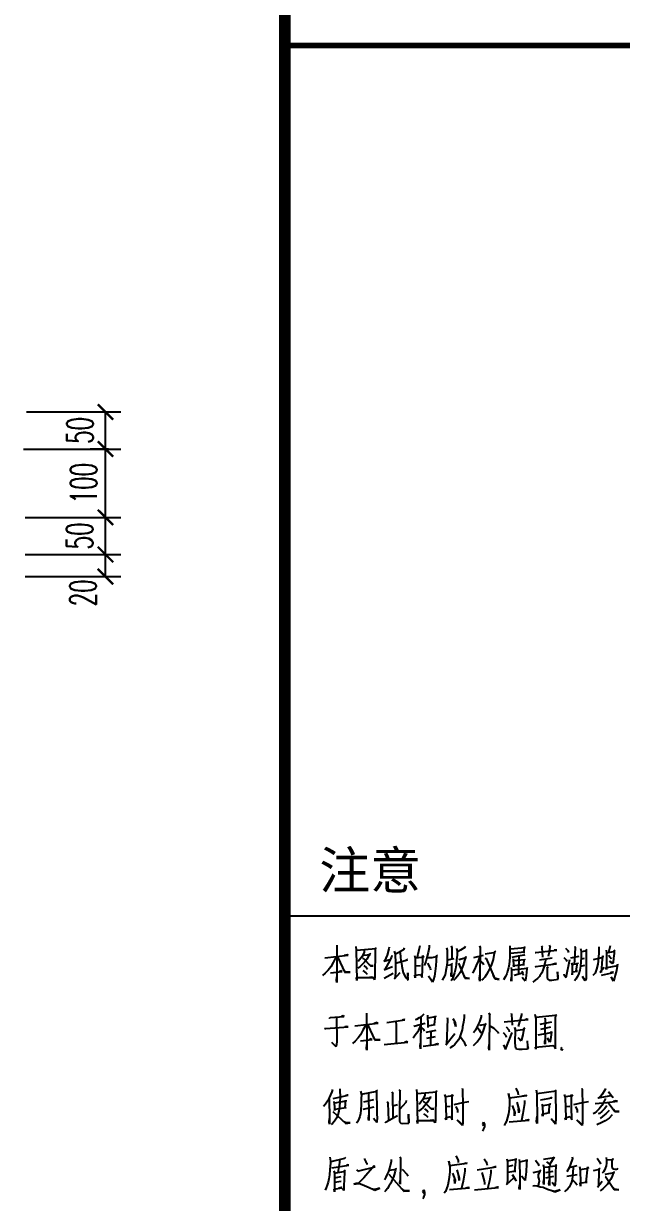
# Model space of a CAD drawing. Extents: x -307088 to 5640332, y -3541089 to -2181377.
# Drawn here: x 5575674 to 5583348, y -3379727 to -3364580 of the extents above; entities that cross this region are included whole.
import ezdxf

# ---------------------------------------------------------------- set-up
doc = ezdxf.new("R2010")
doc.units = 0
doc.header["$LTSCALE"] = 100
doc.header["$MEASUREMENT"] = 0
doc.layers.get('0').update_dxf_attribs({"linetype": 'CONTINUOUS'})
doc.layers.get('DEFPOINTS').update_dxf_attribs({"linetype": 'CONTINUOUS'})
doc.layers.add('PUB_TITLE', color=4, linetype='CONTINUOUS')
doc.styles.add('DIM_FONT', font='SIMPLEX.shx', dxfattribs={"width": 0.6, "bigfont": 'hztxt.shx'})
doc.styles.add('图签2', font='simhei.ttf', dxfattribs={"height": 1000})

# ---------------------------------------------------------------- blocks, each defined once
blk = doc.blocks.new('A$C7C132CDA')
at = {"layer": 'PUB_TITLE'}
for p, q in [((25, 2787), (7025, 2787)), ((470, 2536), (472, 2329)), ((633, 2525), (637, 2493)), ((1181, 2530), (1177, 2508)), ((1260, 2536), (1262, 2518)), ((1451, 2530), (1455, 2515)), ((1572, 2525), (1568, 2518)), ((1691, 2530), (1699, 2518)), ((1951, 2530), (1953, 2508)), ((2223, 2530), (2231, 2520)), ((2288, 2538), (2298, 2520)), ((2508, 2528), (2512, 2515)), ((2810, 2530), (2796, 2473)), ((369, 2427), (568, 2450)), ((462, 2435), (439, 2389)), ((480, 2432), (540, 2304)), ((560, 2455), (534, 2447)), ((568, 2450), (560, 2455)), ((637, 2493), (641, 2233)), ((639, 2493), (808, 2508)), ((687, 2440), (665, 2410)), ((705, 2478), (687, 2440)), ((691, 2425), (697, 2425)), ((695, 2452), (703, 2450)), ((697, 2425), (760, 2359)), ((703, 2450), (760, 2457)), ((705, 2490), (705, 2478)), ((754, 2465), (728, 2417)), ((760, 2457), (754, 2465)), ((798, 2493), (796, 2266)), ((802, 2515), (798, 2493)), ((808, 2508), (802, 2515)), ((901, 2452), (879, 2399)), ((917, 2505), (901, 2452)), ((939, 2435), (911, 2379)), ((919, 2520), (917, 2505)), ((941, 2447), (939, 2435)), ((963, 2485), (970, 2460)), ((970, 2460), (972, 2382)), ((996, 2470), (972, 2460)), ((1042, 2498), (996, 2470)), ((1014, 2475), (1016, 2430)), ((1016, 2430), (1022, 2387)), ((1048, 2513), (1042, 2498)), ((1135, 2447), (1141, 2425)), ((1141, 2425), (1143, 2362)), ((1199, 2432), (1143, 2425)), ((1163, 2457), (1155, 2427)), ((1177, 2508), (1163, 2457)), ((1215, 2437), (1199, 2432)), ((1203, 2331), (1207, 2435)), ((1207, 2447), (1215, 2437)), ((1207, 2435), (1207, 2447)), ((1242, 2430), (1232, 2397)), ((1252, 2475), (1242, 2430)), ((1242, 2430), (1286, 2432)), ((1262, 2518), (1252, 2475)), ((1286, 2432), (1288, 2432)), ((1288, 2432), (1324, 2440)), ((1324, 2452), (1320, 2407)), ((1330, 2442), (1324, 2452)), ((1324, 2440), (1330, 2442)), ((1409, 2515), (1415, 2495)), ((1415, 2495), (1415, 2435)), ((1415, 2435), (1415, 2389)), ((1455, 2515), (1455, 2420)), ((1496, 2510), (1500, 2485)), ((1500, 2452), (1496, 2410)), ((1500, 2485), (1500, 2452)), ((1530, 2493), (1504, 2480)), ((1514, 2415), (1578, 2432)), ((1568, 2518), (1530, 2493)), ((1574, 2440), (1564, 2407)), ((1578, 2432), (1574, 2440)), ((1643, 2432), (1727, 2452)), ((1695, 2442), (1681, 2399)), ((1697, 2520), (1695, 2228)), ((1699, 2518), (1697, 2520)), ((1738, 2425), (1750, 2422)), ((1742, 2462), (1828, 2478)), ((1816, 2452), (1808, 2415)), ((1824, 2485), (1816, 2452)), ((1828, 2478), (1824, 2485)), ((1951, 2430), (1949, 2404)), ((1953, 2467), (1951, 2430)), ((1953, 2508), (1953, 2467)), ((2080, 2478), (1955, 2465)), ((1957, 2505), (2082, 2518)), ((1996, 2437), (1969, 2432)), ((2024, 2442), (1996, 2437)), ((2074, 2450), (2024, 2442)), ((2028, 2440), (2026, 2291)), ((2076, 2523), (2070, 2478)), ((2070, 2478), (2080, 2478)), ((2080, 2455), (2074, 2450)), ((2082, 2518), (2076, 2523)), ((2169, 2473), (2173, 2473)), ((2173, 2473), (2354, 2493)), ((2205, 2412), (2314, 2427)), ((2231, 2520), (2227, 2518)), ((2227, 2518), (2231, 2435)), ((2288, 2478), (2280, 2440)), ((2294, 2520), (2288, 2478)), ((2298, 2520), (2294, 2520)), ((2348, 2495), (2330, 2493)), ((2354, 2493), (2348, 2495)), ((2415, 2430), (2435, 2412)), ((2429, 2510), (2447, 2490)), ((2447, 2490), (2453, 2473)), ((2475, 2427), (2544, 2442)), ((2512, 2515), (2503, 2369)), ((2558, 2508), (2562, 2485)), ((2562, 2435), (2560, 2394)), ((2562, 2485), (2562, 2435)), ((2564, 2483), (2614, 2490)), ((2606, 2462), (2604, 2266)), ((2606, 2500), (2606, 2462)), ((2614, 2490), (2606, 2500)), ((2669, 2415), (2751, 2435)), ((2711, 2427), (2705, 2374)), ((2713, 2478), (2711, 2427)), ((2713, 2523), (2713, 2478)), ((2747, 2445), (2743, 2417)), ((2751, 2435), (2747, 2445)), ((2776, 2493), (2780, 2470)), ((2780, 2470), (2778, 2329)), ((2780, 2470), (2852, 2485)), ((2796, 2452), (2812, 2430)), ((2812, 2430), (2816, 2420)), ((2840, 2425), (2836, 2389)), ((2844, 2465), (2840, 2425)), ((2846, 2495), (2844, 2465)), ((2852, 2485), (2846, 2495)), ((397, 2324), (371, 2296)), ((419, 2352), (397, 2324)), ((439, 2389), (419, 2352)), ((472, 2329), (472, 2218)), ((542, 2309), (530, 2324)), ((671, 2354), (651, 2341)), ((665, 2410), (655, 2397)), ((689, 2372), (671, 2354)), ((707, 2392), (689, 2372)), ((701, 2362), (724, 2344)), ((728, 2417), (707, 2392)), ((724, 2344), (734, 2331)), ((760, 2364), (750, 2369)), ((782, 2359), (760, 2364)), ((760, 2359), (782, 2359)), ((873, 2399), (929, 2415)), ((879, 2399), (873, 2399)), ((877, 2326), (949, 2354)), ((883, 2329), (877, 2326)), ((911, 2379), (883, 2329)), ((972, 2382), (972, 2316)), ((974, 2382), (1076, 2412)), ((1022, 2387), (1024, 2382)), ((1024, 2382), (1028, 2357)), ((1028, 2357), (1032, 2329)), ((1032, 2329), (1040, 2299)), ((1070, 2415), (1052, 2404)), ((1076, 2412), (1070, 2415)), ((1143, 2362), (1141, 2309)), ((1143, 2359), (1187, 2364)), ((1201, 2261), (1203, 2331)), ((1223, 2374), (1219, 2362)), ((1232, 2397), (1223, 2374)), ((1246, 2384), (1268, 2347)), ((1268, 2347), (1270, 2339)), ((1270, 2339), (1272, 2326)), ((1318, 2359), (1312, 2314)), ((1320, 2407), (1318, 2359)), ((1411, 2349), (1405, 2319)), ((1415, 2389), (1411, 2349)), ((1415, 2367), (1457, 2372)), ((1417, 2412), (1475, 2422)), ((1453, 2379), (1453, 2266)), ((1457, 2372), (1453, 2379)), ((1486, 2334), (1479, 2301)), ((1492, 2369), (1486, 2334)), ((1496, 2410), (1492, 2369)), ((1512, 2382), (1568, 2253)), ((1540, 2336), (1526, 2304)), ((1552, 2367), (1540, 2336)), ((1564, 2407), (1552, 2367)), ((1649, 2329), (1635, 2304)), ((1665, 2364), (1649, 2329)), ((1681, 2399), (1665, 2364)), ((1695, 2404), (1721, 2384)), ((1721, 2384), (1727, 2369)), ((1750, 2422), (1824, 2248)), ((1782, 2339), (1766, 2311)), ((1792, 2364), (1782, 2339)), ((1800, 2389), (1792, 2364)), ((1808, 2415), (1800, 2389)), ((1939, 2344), (1933, 2314)), ((1945, 2372), (1939, 2344)), ((1949, 2404), (1945, 2372)), ((1963, 2347), (1965, 2324)), ((1965, 2324), (1967, 2266)), ((1967, 2326), (2104, 2339)), ((1979, 2420), (1981, 2402)), ((2080, 2410), (1981, 2402)), ((1981, 2402), (1985, 2352)), ((1983, 2364), (2078, 2372)), ((1985, 2352), (1983, 2364)), ((2070, 2372), (2076, 2417)), ((2078, 2372), (2070, 2372)), ((2076, 2417), (2080, 2410)), ((2098, 2334), (2092, 2276)), ((2100, 2347), (2098, 2334)), ((2104, 2339), (2100, 2347)), ((2169, 2352), (2173, 2354)), ((2173, 2354), (2302, 2372)), ((2235, 2324), (2225, 2299)), ((2247, 2357), (2235, 2324)), ((2252, 2387), (2247, 2357)), ((2254, 2389), (2252, 2387)), ((2256, 2415), (2254, 2389)), ((2268, 2354), (2278, 2341)), ((2272, 2341), (2272, 2284)), ((2278, 2341), (2272, 2341)), ((2302, 2372), (2352, 2377)), ((2342, 2379), (2318, 2372)), ((2352, 2377), (2342, 2379)), ((2433, 2261), (2465, 2415)), ((2435, 2412), (2441, 2397)), ((2479, 2387), (2485, 2367)), ((2534, 2377), (2483, 2369)), ((2485, 2367), (2485, 2284)), ((2520, 2314), (2530, 2387)), ((2530, 2387), (2534, 2377)), ((2550, 2324), (2542, 2294)), ((2556, 2357), (2550, 2324)), ((2560, 2394), (2556, 2357)), ((2592, 2362), (2558, 2354)), ((2588, 2422), (2564, 2417)), ((2695, 2331), (2681, 2296)), ((2705, 2374), (2695, 2331)), ((2725, 2309), (2759, 2349)), ((2743, 2417), (2733, 2304)), ((2772, 2339), (2786, 2347)), ((2778, 2329), (2772, 2339)), ((2786, 2347), (2876, 2364)), ((2806, 2399), (2832, 2382)), ((2830, 2379), (2806, 2399)), ((2834, 2382), (2830, 2379)), ((2836, 2389), (2834, 2382)), ((2872, 2374), (2864, 2319)), ((2876, 2364), (2872, 2374)), ((371, 2296), (349, 2276)), ((417, 2299), (518, 2311)), ((468, 2233), (472, 2266)), ((472, 2218), (468, 2233)), ((510, 2316), (492, 2309)), ((518, 2311), (510, 2316)), ((540, 2304), (585, 2306)), ((585, 2306), (542, 2309)), ((639, 2261), (782, 2261)), ((641, 2233), (639, 2261)), ((693, 2319), (720, 2301)), ((720, 2301), (732, 2289)), ((772, 2263), (752, 2261)), ((782, 2261), (772, 2263)), ((794, 2241), (780, 2261)), ((796, 2266), (794, 2241)), ((877, 2253), (953, 2296)), ((965, 2248), (1014, 2304)), ((970, 2256), (965, 2248)), ((972, 2316), (970, 2256)), ((1040, 2299), (1052, 2273)), ((1052, 2273), (1064, 2256)), ((1064, 2256), (1076, 2246)), ((1078, 2301), (1076, 2243)), ((1076, 2246), (1082, 2238)), ((1082, 2238), (1078, 2301)), ((1139, 2281), (1187, 2286)), ((1143, 2258), (1139, 2281)), ((1141, 2309), (1143, 2258)), ((1187, 2286), (1199, 2271)), ((1199, 2271), (1201, 2261)), ((1256, 2271), (1292, 2226)), ((1290, 2221), (1256, 2271)), ((1298, 2243), (1290, 2221)), ((1306, 2271), (1298, 2243)), ((1312, 2314), (1306, 2271)), ((1385, 2258), (1373, 2238)), ((1397, 2284), (1385, 2258)), ((1405, 2319), (1397, 2284)), ((1461, 2248), (1449, 2231)), ((1451, 2281), (1451, 2301)), ((1453, 2266), (1451, 2281)), ((1471, 2273), (1461, 2248)), ((1486, 2251), (1469, 2233)), ((1479, 2301), (1471, 2273)), ((1506, 2273), (1486, 2251)), ((1526, 2304), (1506, 2273)), ((1570, 2256), (1560, 2271)), ((1568, 2253), (1606, 2251)), ((1606, 2251), (1570, 2256)), ((1635, 2304), (1631, 2296)), ((1693, 2248), (1695, 2279)), ((1695, 2228), (1693, 2248)), ((1723, 2248), (1709, 2236)), ((1738, 2263), (1723, 2248)), ((1752, 2286), (1738, 2263)), ((1766, 2311), (1752, 2286)), ((1824, 2253), (1810, 2281)), ((1860, 2243), (1824, 2253)), ((1824, 2248), (1860, 2243)), ((1915, 2268), (1899, 2241)), ((1925, 2291), (1915, 2268)), ((1933, 2314), (1925, 2291)), ((1963, 2238), (1967, 2263)), ((1965, 2228), (1963, 2238)), ((1967, 2266), (1965, 2228)), ((1989, 2281), (2060, 2299)), ((2054, 2314), (2062, 2294)), ((2056, 2261), (2084, 2236)), ((2082, 2228), (2056, 2261)), ((2062, 2294), (2066, 2279)), ((2086, 2241), (2082, 2228)), ((2090, 2253), (2086, 2241)), ((2092, 2276), (2090, 2253)), ((2169, 2236), (2149, 2221)), ((2189, 2251), (2169, 2236)), ((2205, 2268), (2189, 2251)), ((2209, 2273), (2205, 2268)), ((2225, 2299), (2209, 2273)), ((2272, 2279), (2270, 2263)), ((2270, 2263), (2272, 2251)), ((2272, 2284), (2272, 2279)), ((2272, 2251), (2278, 2246)), ((2278, 2246), (2288, 2238)), ((2288, 2238), (2310, 2238)), ((2310, 2238), (2366, 2246)), ((2360, 2309), (2362, 2253)), ((2366, 2246), (2360, 2309)), ((2362, 2253), (2362, 2246)), ((2413, 2289), (2415, 2286)), ((2415, 2286), (2433, 2261)), ((2485, 2284), (2487, 2309)), ((2487, 2309), (2530, 2314)), ((2518, 2246), (2506, 2231)), ((2530, 2268), (2518, 2246)), ((2530, 2314), (2520, 2314)), ((2542, 2294), (2530, 2268)), ((2574, 2268), (2600, 2236)), ((2598, 2231), (2574, 2268)), ((2602, 2238), (2598, 2231)), ((2604, 2248), (2602, 2238)), ((2604, 2266), (2604, 2248)), ((2681, 2296), (2663, 2276)), ((2733, 2304), (2725, 2309)), ((2735, 2281), (2840, 2304)), ((2830, 2306), (2812, 2299)), ((2818, 2266), (2842, 2236)), ((2840, 2228), (2818, 2266)), ((2840, 2304), (2830, 2306)), ((2848, 2253), (2840, 2228)), ((2854, 2281), (2848, 2253)), ((2864, 2319), (2854, 2281)), ((417, 1916), (532, 1926)), ((468, 1919), (470, 1712)), ((524, 1931), (510, 1926)), ((534, 1929), (524, 1931)), ((532, 1926), (534, 1929)), ((726, 1954), (728, 1748)), ((1201, 1931), (1177, 1914)), ((1191, 1921), (1187, 1649)), ((1215, 1947), (1201, 1931)), ((1246, 1937), (1248, 1914)), ((1316, 1924), (1250, 1911)), ((1306, 1856), (1316, 1931)), ((1316, 1931), (1316, 1924)), ((1560, 1942), (1560, 1921)), ((1560, 1921), (1560, 1916)), ((1707, 1924), (1691, 1879)), ((1707, 1937), (1707, 1924)), ((1772, 1957), (1780, 1937)), ((1778, 1944), (1776, 1637)), ((1780, 1937), (1778, 1944)), ((1963, 1954), (1967, 1944)), ((1967, 1944), (1971, 1851)), ((2052, 1939), (2024, 1841)), ((2052, 1952), (2052, 1939)), ((2165, 1947), (2171, 1919)), ((2171, 1919), (2173, 1906)), ((2342, 1934), (2173, 1916)), ((2352, 1934), (2342, 1934)), ((2344, 1906), (2346, 1937)), ((2346, 1944), (2352, 1934)), ((2346, 1937), (2346, 1944)), ((365, 1826), (373, 1823)), ((373, 1823), (377, 1823)), ((377, 1823), (568, 1838)), ((403, 1916), (409, 1911)), ((409, 1911), (415, 1916)), ((415, 1916), (417, 1916)), ((558, 1841), (540, 1836)), ((568, 1838), (558, 1841)), ((625, 1846), (824, 1868)), ((718, 1853), (695, 1808)), ((736, 1851), (796, 1722)), ((816, 1874), (790, 1866)), ((824, 1868), (816, 1874)), ((899, 1874), (1052, 1896)), ((976, 1876), (980, 1856)), ((980, 1856), (978, 1697)), ((1044, 1899), (1032, 1894)), ((1052, 1896), (1044, 1899)), ((1228, 1866), (1131, 1841)), ((1153, 1901), (1143, 1896)), ((1177, 1914), (1153, 1901)), ((1185, 1843), (1163, 1795)), ((1193, 1831), (1215, 1811)), ((1248, 1914), (1250, 1871)), ((1250, 1871), (1250, 1833)), ((1250, 1846), (1314, 1858)), ((1314, 1858), (1306, 1856)), ((1417, 1904), (1411, 1687)), ((1415, 1916), (1417, 1904)), ((1463, 1909), (1484, 1874)), ((1490, 1841), (1479, 1879)), ((1484, 1874), (1488, 1856)), ((1488, 1856), (1490, 1841)), ((1546, 1833), (1544, 1813)), ((1548, 1838), (1546, 1833)), ((1554, 1876), (1548, 1838)), ((1560, 1916), (1554, 1876)), ((1675, 1846), (1657, 1808)), ((1691, 1879), (1675, 1846)), ((1675, 1833), (1689, 1813)), ((1691, 1856), (1697, 1853)), ((1697, 1853), (1744, 1861)), ((1742, 1861), (1725, 1806)), ((1748, 1866), (1742, 1861)), ((1744, 1861), (1748, 1866)), ((1780, 1846), (1814, 1826)), ((1814, 1826), (1850, 1793)), ((1903, 1881), (2110, 1899)), ((1921, 1836), (1943, 1811)), ((1994, 1831), (2000, 1806)), ((2000, 1806), (1994, 1831)), ((2000, 1806), (2080, 1818)), ((2072, 1828), (2070, 1806)), ((2080, 1818), (2072, 1828)), ((2098, 1904), (2084, 1896)), ((2110, 1899), (2098, 1904)), ((2173, 1906), (2175, 1800)), ((2211, 1861), (2310, 1879)), ((2217, 1818), (2302, 1836)), ((2252, 1914), (2254, 1901)), ((2254, 1901), (2252, 1811)), ((2344, 1828), (2344, 1906)), ((2344, 1760), (2344, 1828)), ((653, 1743), (627, 1715)), ((675, 1770), (653, 1743)), ((673, 1717), (774, 1730)), ((695, 1808), (675, 1770)), ((728, 1748), (728, 1637)), ((766, 1735), (748, 1727)), ((774, 1730), (766, 1735)), ((798, 1727), (786, 1743)), ((796, 1722), (841, 1725)), ((841, 1725), (798, 1727)), ((1143, 1765), (1125, 1740)), ((1163, 1795), (1143, 1765)), ((1215, 1811), (1221, 1803)), ((1236, 1793), (1322, 1808)), ((1314, 1753), (1240, 1737)), ((1276, 1798), (1272, 1682)), ((1403, 1682), (1482, 1780)), ((1512, 1727), (1502, 1712)), ((1522, 1743), (1512, 1727)), ((1528, 1760), (1522, 1743)), ((1536, 1785), (1528, 1760)), ((1568, 1697), (1530, 1750)), ((1544, 1813), (1536, 1785)), ((1657, 1808), (1641, 1785)), ((1691, 1735), (1671, 1707)), ((1689, 1813), (1699, 1798)), ((1709, 1768), (1691, 1735)), ((1699, 1798), (1703, 1783)), ((1725, 1806), (1709, 1768)), ((1850, 1793), (1854, 1780)), ((1895, 1788), (1917, 1763)), ((1915, 1644), (1973, 1790)), ((1917, 1763), (1921, 1750)), ((1943, 1811), (1947, 1795)), ((1998, 1705), (2000, 1806)), ((2048, 1715), (2024, 1743)), ((2028, 1737), (2050, 1720)), ((2052, 1725), (2048, 1715)), ((2064, 1770), (2052, 1725)), ((2070, 1806), (2064, 1770)), ((2100, 1717), (2104, 1672)), ((2175, 1800), (2175, 1722)), ((2175, 1722), (2175, 1647)), ((2195, 1768), (2306, 1790)), ((2252, 1811), (2254, 1748)), ((2252, 1712), (2254, 1727)), ((2254, 1748), (2254, 1690)), ((2274, 1740), (2296, 1712)), ((2294, 1707), (2274, 1740)), ((2302, 1745), (2296, 1715)), ((2308, 1795), (2302, 1745)), ((2306, 1798), (2310, 1793)), ((2306, 1790), (2306, 1798)), ((2310, 1793), (2308, 1795)), ((2342, 1680), (2344, 1760)), ((429, 1702), (464, 1669)), ((464, 1669), (429, 1702)), ((468, 1685), (464, 1669)), ((464, 1669), (466, 1677)), ((470, 1712), (468, 1685)), ((627, 1715), (605, 1695)), ((724, 1652), (728, 1685)), ((728, 1637), (724, 1652)), ((877, 1687), (1078, 1707)), ((1072, 1712), (1054, 1705)), ((1078, 1707), (1072, 1712)), ((1183, 1672), (1187, 1697)), ((1187, 1649), (1183, 1672)), ((1209, 1672), (1342, 1690)), ((1334, 1692), (1312, 1687)), ((1342, 1690), (1334, 1692)), ((1411, 1687), (1403, 1682)), ((1451, 1662), (1441, 1652)), ((1465, 1672), (1451, 1662)), ((1477, 1682), (1465, 1672)), ((1490, 1697), (1477, 1682)), ((1502, 1712), (1490, 1697)), ((1578, 1672), (1568, 1697)), ((1647, 1682), (1639, 1674)), ((1669, 1707), (1647, 1682)), ((1671, 1707), (1669, 1707)), ((1772, 1657), (1776, 1687)), ((1776, 1637), (1772, 1657)), ((1897, 1682), (1915, 1644)), ((2000, 1669), (1998, 1705)), ((2004, 1654), (2000, 1669)), ((2010, 1647), (2004, 1654)), ((2030, 1642), (2010, 1647)), ((2058, 1642), (2030, 1642)), ((2102, 1647), (2058, 1642)), ((2102, 1692), (2102, 1649)), ((2108, 1652), (2102, 1647)), ((2104, 1672), (2108, 1652)), ((2171, 1664), (2320, 1677)), ((2175, 1647), (2171, 1664)), ((2252, 1697), (2252, 1712)), ((2254, 1690), (2252, 1697)), ((2296, 1715), (2294, 1707)), ((2320, 1677), (2330, 1669)), ((2330, 1669), (2342, 1649)), ((2342, 1649), (2342, 1680)), ((2396, 1661), (2387, 1649)), ((2387, 1649), (2396, 1637)), ((2396, 1637), (2406, 1649)), ((405, 1229), (391, 1202)), ((417, 1255), (405, 1229)), ((405, 1222), (407, 1053)), ((427, 1280), (417, 1255)), ((433, 1302), (427, 1280)), ((441, 1224), (568, 1252)), ((497, 1307), (497, 1292)), ((497, 1292), (499, 1237)), ((499, 1237), (497, 1192)), ((562, 1252), (546, 1247)), ((568, 1252), (562, 1252)), ((675, 1285), (681, 1255)), ((681, 1255), (679, 1224)), ((679, 1224), (679, 1171)), ((681, 1260), (816, 1287)), ((786, 1212), (699, 1192)), ((741, 1270), (745, 1071)), ((812, 1295), (812, 1257)), ((816, 1287), (812, 1295)), ((812, 1257), (814, 1154)), ((941, 1280), (953, 1267)), ((949, 1270), (951, 1056)), ((953, 1267), (949, 1270)), ((1003, 1302), (1015, 1287)), ((1011, 1290), (1007, 1124)), ((1015, 1287), (1011, 1290)), ((1152, 1300), (1157, 1267)), ((1157, 1267), (1161, 1008)), ((1159, 1267), (1328, 1282)), ((1207, 1214), (1185, 1184)), ((1225, 1252), (1207, 1214)), ((1215, 1227), (1223, 1224)), ((1223, 1224), (1279, 1232)), ((1225, 1265), (1225, 1252)), ((1273, 1239), (1247, 1192)), ((1279, 1232), (1273, 1239)), ((1318, 1267), (1316, 1040)), ((1322, 1290), (1318, 1267)), ((1328, 1282), (1322, 1290)), ((1394, 1257), (1400, 1232)), ((1400, 1232), (1406, 1058)), ((1467, 1247), (1402, 1237)), ((1457, 1257), (1467, 1247)), ((1457, 1151), (1457, 1257)), ((1544, 1313), (1548, 1302)), ((1548, 1302), (1550, 1164)), ((1941, 1267), (1949, 1217)), ((1949, 1227), (1941, 1267)), ((2094, 1247), (1949, 1227)), ((1949, 1217), (1949, 1176)), ((2003, 1313), (2021, 1275)), ((2021, 1275), (2023, 1255)), ((2064, 1245), (2090, 1252)), ((2090, 1252), (2098, 1247)), ((2098, 1247), (2094, 1247)), ((2176, 1297), (2183, 1265)), ((2183, 1265), (2348, 1290)), ((2183, 1265), (2183, 1255)), ((2183, 1255), (2185, 1050)), ((2213, 1212), (2217, 1212)), ((2217, 1212), (2312, 1229)), ((2310, 1232), (2297, 1227)), ((2312, 1229), (2310, 1232)), ((2344, 1295), (2342, 1287)), ((2342, 1287), (2346, 1073)), ((2348, 1290), (2344, 1295)), ((2418, 1257), (2424, 1232)), ((2424, 1232), (2430, 1058)), ((2491, 1247), (2426, 1237)), ((2481, 1257), (2491, 1247)), ((2481, 1151), (2481, 1257)), ((2568, 1313), (2572, 1302)), ((2572, 1302), (2574, 1164)), ((2709, 1229), (2819, 1250)), ((2717, 1227), (2709, 1229)), ((2739, 1255), (2717, 1227)), ((2765, 1295), (2739, 1255)), ((2771, 1224), (2757, 1194)), ((2771, 1310), (2765, 1295)), ((2797, 1280), (2830, 1237)), ((2819, 1250), (2797, 1280)), ((2830, 1237), (2834, 1229)), ((374, 1176), (358, 1154)), ((391, 1202), (374, 1176)), ((437, 1113), (548, 1010)), ((445, 1199), (449, 1179)), ((449, 1179), (451, 1151)), ((548, 1202), (451, 1184)), ((451, 1151), (451, 1121)), ((451, 1121), (453, 1131)), ((453, 1131), (550, 1146)), ((489, 1116), (481, 1083)), ((495, 1154), (489, 1116)), ((497, 1192), (495, 1154)), ((542, 1144), (548, 1209)), ((550, 1146), (542, 1144)), ((548, 1209), (548, 1202)), ((677, 1124), (673, 1096)), ((679, 1171), (677, 1124)), ((697, 1131), (790, 1151)), ((814, 1154), (814, 1101)), ((901, 1199), (913, 1182)), ((909, 1184), (913, 1035)), ((913, 1182), (909, 1184)), ((989, 1169), (951, 1159)), ((1007, 1124), (1007, 1053)), ((1062, 1189), (1009, 1131)), ((1064, 1207), (1062, 1189)), ((1191, 1129), (1171, 1116)), ((1185, 1184), (1175, 1171)), ((1209, 1146), (1191, 1129)), ((1227, 1166), (1209, 1146)), ((1211, 1199), (1217, 1199)), ((1217, 1199), (1279, 1134)), ((1221, 1136), (1243, 1119)), ((1247, 1192), (1227, 1166)), ((1243, 1119), (1253, 1106)), ((1279, 1139), (1269, 1144)), ((1302, 1134), (1279, 1139)), ((1279, 1134), (1302, 1134)), ((1404, 1154), (1441, 1159)), ((1459, 1040), (1457, 1151)), ((1475, 1171), (1550, 1189)), ((1491, 1154), (1505, 1124)), ((1505, 1124), (1505, 1103)), ((1550, 1189), (1602, 1199)), ((1550, 1164), (1550, 1078)), ((1945, 1131), (1939, 1093)), ((1949, 1176), (1945, 1131)), ((1973, 1164), (1995, 1103)), ((1993, 1076), (1991, 1111)), ((2011, 1192), (2031, 1121)), ((2029, 1101), (2027, 1136)), ((2031, 1121), (2029, 1101)), ((2078, 1182), (2064, 1096)), ((2078, 1207), (2078, 1182)), ((2225, 1174), (2231, 1156)), ((2289, 1169), (2231, 1161)), ((2231, 1156), (2233, 1088)), ((2285, 1101), (2293, 1182)), ((2301, 1174), (2289, 1169)), ((2293, 1182), (2301, 1174)), ((2428, 1154), (2465, 1159)), ((2483, 1040), (2481, 1151)), ((2499, 1171), (2574, 1189)), ((2515, 1154), (2529, 1124)), ((2529, 1124), (2529, 1103)), ((2574, 1189), (2626, 1199)), ((2574, 1164), (2574, 1078)), ((2693, 1111), (2676, 1098)), ((2682, 1182), (2783, 1189)), ((2715, 1136), (2693, 1111)), ((2739, 1164), (2715, 1136)), ((2739, 1111), (2719, 1096)), ((2757, 1194), (2739, 1164)), ((2761, 1134), (2739, 1111)), ((2783, 1161), (2761, 1134)), ((2803, 1121), (2773, 1091)), ((2783, 1189), (2872, 1202)), ((2793, 1189), (2850, 1111)), ((2858, 1204), (2836, 1197)), ((2850, 1116), (2838, 1129)), ((2888, 1113), (2850, 1116)), ((2850, 1111), (2888, 1113)), ((2872, 1202), (2858, 1204)), ((405, 1025), (407, 1053)), ((407, 1005), (405, 1025)), ((407, 1053), (407, 1005)), ((451, 1030), (433, 1008)), ((469, 1056), (451, 1030)), ((481, 1083), (469, 1056)), ((544, 1018), (532, 1025)), ((546, 1015), (544, 1018)), ((586, 1015), (546, 1015)), ((548, 1010), (586, 1015)), ((649, 1025), (640, 1013)), ((657, 1040), (649, 1025)), ((667, 1068), (657, 1040)), ((673, 1096), (667, 1068)), ((743, 1050), (745, 1081)), ((745, 1035), (743, 1050)), ((745, 1071), (745, 1035)), ((784, 1053), (812, 1025)), ((814, 1018), (784, 1053)), ((814, 1101), (814, 1093)), ((814, 1093), (816, 1056)), ((816, 1056), (814, 1030)), ((814, 1030), (814, 1018)), ((882, 1023), (888, 1018)), ((888, 1018), (894, 1023)), ((894, 1023), (989, 1078)), ((1007, 1053), (1007, 1033)), ((1007, 1033), (1011, 1020)), ((1011, 1020), (1019, 1013)), ((1019, 1013), (1030, 1008)), ((1030, 1008), (1088, 1013)), ((1084, 1088), (1086, 1015)), ((1088, 1013), (1084, 1088)), ((1159, 1035), (1302, 1035)), ((1161, 1008), (1159, 1035)), ((1213, 1093), (1239, 1076)), ((1239, 1076), (1251, 1063)), ((1292, 1038), (1271, 1035)), ((1302, 1035), (1292, 1038)), ((1314, 1015), (1300, 1035)), ((1316, 1040), (1314, 1015)), ((1402, 1058), (1445, 1068)), ((1406, 1040), (1402, 1058)), ((1406, 1058), (1406, 1040)), ((1445, 1068), (1459, 1040)), ((1501, 1038), (1546, 998)), ((1546, 993), (1501, 1038)), ((1550, 1015), (1546, 993)), ((1550, 1078), (1550, 1015)), ((1727, 1018), (1717, 1005)), ((1737, 1005), (1727, 1018)), ((1922, 1030), (1912, 1008)), ((1933, 1061), (1922, 1030)), ((1939, 1093), (1933, 1061)), ((1947, 1025), (2118, 1038)), ((1995, 1103), (1993, 1076)), ((2064, 1096), (2051, 1035)), ((2108, 1040), (2084, 1035)), ((2118, 1038), (2108, 1040)), ((2181, 1028), (2185, 1073)), ((2185, 1008), (2181, 1028)), ((2185, 1050), (2185, 1008)), ((2229, 1088), (2293, 1103)), ((2235, 1071), (2229, 1088)), ((2233, 1088), (2235, 1071)), ((2289, 1103), (2285, 1101)), ((2293, 1103), (2289, 1103)), ((2307, 1048), (2342, 1015)), ((2344, 1005), (2307, 1048)), ((2342, 1015), (2344, 1033)), ((2346, 1043), (2344, 1015)), ((2344, 1015), (2344, 1005)), ((2346, 1073), (2346, 1066)), ((2346, 1066), (2346, 1043)), ((2426, 1058), (2469, 1068)), ((2430, 1040), (2426, 1058)), ((2430, 1058), (2430, 1040)), ((2469, 1068), (2483, 1040)), ((2525, 1038), (2570, 998)), ((2570, 993), (2525, 1038)), ((2574, 1015), (2570, 993)), ((2574, 1078), (2574, 1015)), ((2676, 1098), (2666, 1091)), ((2729, 1013), (2707, 1003)), ((2719, 1096), (2709, 1091)), ((2749, 1071), (2725, 1053)), ((2769, 1033), (2729, 1013)), ((2773, 1091), (2749, 1071)), ((2801, 1056), (2769, 1033)), ((2828, 1083), (2801, 1056)), ((433, 1008), (423, 1000)), ((1717, 1005), (1727, 993)), ((1719, 947), (1727, 957)), ((1727, 993), (1737, 1005)), ((1727, 957), (1737, 980)), ((1737, 980), (1737, 1005)), ((1912, 1008), (1902, 993)), ((2707, 1003), (2697, 998)), ((411, 722), (417, 687)), ((536, 710), (419, 680)), ((546, 717), (536, 710)), ((705, 710), (719, 682)), ((1011, 725), (1017, 712)), ((1017, 712), (1015, 700)), ((1491, 733), (1509, 695)), ((1733, 707), (1749, 680)), ((1927, 707), (1931, 682)), ((2003, 710), (1993, 602)), ((2007, 705), (2003, 710)), ((2239, 705), (2332, 717)), ((2330, 722), (2293, 662)), ((2332, 717), (2330, 722)), ((2485, 725), (2487, 710)), ((2487, 710), (2485, 700)), ((2699, 712), (2723, 677)), ((2777, 717), (2779, 695)), ((2832, 710), (2826, 690)), ((2836, 702), (2832, 710)), ((411, 612), (409, 571)), ((415, 644), (411, 612)), ((417, 670), (415, 644)), ((417, 687), (417, 670)), ((427, 629), (574, 652)), ((493, 675), (481, 591)), ((493, 695), (493, 675)), ((538, 609), (536, 591)), ((544, 602), (538, 609)), ((560, 654), (550, 647)), ((574, 652), (560, 654)), ((640, 612), (655, 602)), ((659, 604), (798, 639)), ((792, 647), (703, 544)), ((719, 682), (727, 670)), ((727, 670), (729, 659)), ((798, 639), (792, 647)), ((925, 634), (913, 599)), ((917, 609), (981, 619)), ((935, 685), (925, 634)), ((937, 700), (935, 685)), ((975, 624), (971, 602)), ((981, 619), (975, 624)), ((1015, 700), (1013, 491)), ((1030, 617), (1034, 614)), ((1034, 614), (1070, 574)), ((1429, 687), (1437, 637)), ((1437, 647), (1429, 687)), ((1582, 667), (1437, 647)), ((1437, 637), (1437, 596)), ((1499, 612), (1519, 541)), ((1509, 695), (1511, 675)), ((1552, 665), (1578, 672)), ((1566, 627), (1566, 602)), ((1578, 672), (1586, 667)), ((1586, 667), (1582, 667)), ((1671, 612), (1834, 637)), ((1749, 680), (1755, 665)), ((1755, 665), (1757, 652)), ((1789, 612), (1789, 586)), ((1826, 637), (1802, 629)), ((1834, 637), (1826, 637)), ((1931, 690), (2007, 705)), ((1931, 682), (1931, 607)), ((1931, 607), (1931, 544)), ((1933, 642), (1979, 652)), ((2031, 700), (2035, 677)), ((2035, 677), (2037, 556)), ((2037, 680), (2098, 695)), ((2094, 665), (2092, 594)), ((2096, 702), (2094, 665)), ((2098, 695), (2096, 702)), ((2172, 695), (2195, 665)), ((2195, 665), (2201, 647)), ((2211, 609), (2205, 594)), ((2217, 604), (2211, 609)), ((2237, 659), (2243, 632)), ((2243, 634), (2279, 639)), ((2243, 632), (2243, 518)), ((2269, 682), (2295, 659)), ((2293, 662), (2269, 682)), ((2279, 639), (2316, 644)), ((2289, 637), (2289, 574)), ((2295, 659), (2299, 649)), ((2316, 644), (2350, 647)), ((2346, 657), (2344, 579)), ((2350, 647), (2346, 657)), ((2459, 629), (2441, 596)), ((2485, 700), (2459, 629)), ((2463, 637), (2471, 634)), ((2471, 634), (2527, 649)), ((2495, 632), (2491, 589)), ((2549, 642), (2553, 609)), ((2553, 609), (2557, 501)), ((2622, 624), (2555, 612)), ((2606, 508), (2618, 637)), ((2618, 637), (2622, 624)), ((2668, 607), (2723, 617)), ((2713, 607), (2711, 473)), ((2715, 627), (2713, 607)), ((2723, 617), (2715, 627)), ((2723, 677), (2727, 662)), ((2761, 609), (2753, 596)), ((2769, 624), (2761, 609)), ((2775, 647), (2769, 624)), ((2779, 670), (2775, 647)), ((2779, 695), (2779, 670)), ((2781, 697), (2836, 702)), ((2826, 690), (2826, 672)), ((2826, 672), (2826, 657)), ((2826, 657), (2826, 639)), ((2826, 639), (2828, 632)), ((2828, 632), (2832, 624)), ((2832, 624), (2840, 622)), ((2840, 622), (2850, 619)), ((2850, 619), (2864, 619)), ((2864, 619), (2872, 622)), ((2872, 622), (2878, 627)), ((397, 508), (389, 481)), ((403, 536), (397, 508)), ((409, 571), (403, 536)), ((445, 604), (451, 584)), ((449, 584), (544, 602)), ((451, 584), (451, 425)), ((451, 544), (509, 554)), ((509, 513), (451, 503)), ((536, 591), (532, 476)), ((655, 602), (659, 604)), ((701, 544), (655, 496)), ((703, 544), (701, 544)), ((890, 549), (878, 528)), ((903, 574), (890, 549)), ((913, 599), (903, 574)), ((917, 574), (1046, 430)), ((943, 521), (933, 498)), ((955, 549), (943, 521)), ((963, 569), (955, 549)), ((971, 602), (963, 569)), ((1011, 503), (1015, 531)), ((1070, 574), (1080, 559)), ((1427, 513), (1421, 481)), ((1433, 551), (1427, 513)), ((1437, 596), (1433, 551)), ((1461, 584), (1483, 523)), ((1481, 496), (1479, 531)), ((1483, 523), (1481, 496)), ((1517, 521), (1515, 556)), ((1519, 541), (1517, 521)), ((1552, 516), (1539, 455)), ((1566, 602), (1552, 516)), ((1711, 591), (1731, 518)), ((1731, 518), (1735, 498)), ((1777, 518), (1761, 450)), ((1789, 586), (1777, 518)), ((1922, 486), (1987, 544)), ((1931, 536), (1929, 491)), ((1931, 544), (1931, 536)), ((2003, 602), (1935, 589)), ((1975, 571), (2001, 528)), ((1989, 546), (1975, 571)), ((1987, 544), (1989, 546)), ((1993, 602), (2003, 602)), ((2001, 528), (2005, 516)), ((2037, 556), (2037, 549)), ((2037, 549), (2037, 443)), ((2051, 559), (2082, 528)), ((2082, 521), (2051, 559)), ((2084, 531), (2082, 521)), ((2086, 549), (2084, 531)), ((2092, 594), (2086, 549)), ((2152, 589), (2217, 604)), ((2195, 571), (2193, 561)), ((2193, 561), (2195, 549)), ((2205, 594), (2195, 571)), ((2195, 549), (2201, 533)), ((2203, 516), (2197, 491)), ((2201, 533), (2203, 516)), ((2239, 503), (2243, 528)), ((2243, 518), (2243, 486)), ((2259, 589), (2324, 602)), ((2259, 544), (2328, 559)), ((2287, 496), (2291, 526)), ((2289, 574), (2291, 513)), ((2291, 513), (2291, 511)), ((2291, 511), (2291, 478)), ((2342, 531), (2340, 491)), ((2344, 579), (2342, 531)), ((2527, 569), (2439, 554)), ((2479, 508), (2471, 486)), ((2485, 528), (2479, 508)), ((2489, 561), (2485, 528)), ((2485, 531), (2515, 501)), ((2491, 589), (2489, 561)), ((2555, 501), (2614, 508)), ((2614, 508), (2606, 508)), ((2701, 463), (2743, 516)), ((2753, 596), (2743, 584)), ((2767, 554), (2771, 554)), ((2769, 576), (2848, 589)), ((2771, 554), (2846, 443)), ((2803, 513), (2787, 491)), ((2813, 531), (2803, 513)), ((2824, 551), (2813, 531)), ((2834, 576), (2824, 551)), ((2842, 596), (2834, 576)), ((2848, 589), (2842, 596)), ((380, 458), (372, 438)), ((389, 481), (380, 458)), ((449, 448), (513, 458)), ((451, 425), (449, 448)), ((507, 460), (485, 455)), ((513, 458), (507, 460)), ((530, 435), (518, 453)), ((532, 476), (530, 435)), ((636, 496), (618, 491)), ((618, 491), (636, 493)), ((636, 493), (653, 496)), ((655, 496), (636, 496)), ((653, 496), (665, 496)), ((665, 496), (703, 481)), ((703, 481), (707, 478)), ((707, 478), (747, 460)), ((747, 460), (786, 443)), ((796, 443), (778, 448)), ((786, 443), (796, 438)), ((840, 455), (796, 443)), ((796, 438), (840, 455)), ((890, 435), (880, 423)), ((905, 453), (890, 435)), ((917, 473), (905, 453)), ((933, 498), (917, 473)), ((1013, 491), (1011, 503)), ((1048, 435), (1025, 453)), ((1046, 430), (1092, 433)), ((1090, 433), (1048, 435)), ((1092, 433), (1090, 433)), ((1215, 438), (1205, 425)), ((1205, 425), (1215, 413)), ((1225, 425), (1215, 438)), ((1215, 413), (1225, 425)), ((1225, 400), (1225, 425)), ((1400, 428), (1390, 413)), ((1410, 450), (1400, 428)), ((1421, 481), (1410, 450)), ((1435, 445), (1606, 458)), ((1596, 460), (1572, 455)), ((1606, 458), (1596, 460)), ((1650, 440), (1856, 460)), ((1735, 498), (1735, 486)), ((1846, 463), (1824, 458)), ((1856, 460), (1846, 463)), ((1929, 491), (1922, 486)), ((2033, 458), (2037, 486)), ((2037, 443), (2033, 458)), ((2150, 476), (2166, 478)), ((2166, 478), (2185, 476)), ((2185, 476), (2211, 468)), ((2197, 491), (2193, 476)), ((2211, 468), (2237, 463)), ((2237, 463), (2275, 448)), ((2243, 486), (2239, 503)), ((2275, 448), (2310, 435)), ((2291, 478), (2287, 496)), ((2310, 435), (2336, 423)), ((2338, 473), (2314, 503)), ((2336, 428), (2314, 433)), ((2382, 440), (2336, 428)), ((2336, 423), (2382, 440)), ((2340, 491), (2338, 473)), ((2432, 435), (2420, 423)), ((2445, 448), (2432, 435)), ((2459, 465), (2445, 448)), ((2471, 486), (2459, 465)), ((2515, 501), (2529, 483)), ((2557, 473), (2555, 501)), ((2557, 501), (2557, 473)), ((2711, 473), (2701, 463)), ((2737, 440), (2725, 433)), ((2751, 453), (2737, 440)), ((2769, 470), (2751, 453)), ((2787, 491), (2769, 470)), ((2846, 448), (2836, 458)), ((2884, 440), (2846, 448)), ((2846, 443), (2884, 440)), ((1207, 367), (1215, 377)), ((1215, 377), (1225, 400))]:
    blk.add_line(p, q, dxfattribs=at)
at = {"layer": 'PUB_TITLE', "const_width": 50}
blk.add_lwpolyline([(7025, 25), (7025, 10243), (25, 10243), (25, 25)], close=True, dxfattribs=at)
at = {"layer": 'PUB_TITLE', "style": '图签2', "width": 1}
blk.add_text('注意', height=320, dxfattribs=at).set_placement((320, 3019))
blk = doc.blocks.new('A$C24767006')
at = {"layer": 'PUB_TITLE', "const_width": 150, "elevation": 1874}
blk.add_lwpolyline([(75, 60038), (75, 37)], dxfattribs=at)
at = {"xscale": 1.5, "yscale": 1.5, "zscale": 1.5}
blk.add_blockref('A$C7C132CDA', (37, 29400, 1874), dxfattribs=at)
blk = doc.blocks.new('_ARCHTICK')
at = {"color": 0, "linetype": 'ByBlock', "const_width": 0.15}
blk.add_lwpolyline([(-0.5, -0.5), (0.5, 0.5)], dxfattribs=at)

msp = doc.modelspace()

# ---------------------------------------------------------------- linework, layer by layer
at = {"color": 136, "linetype": 'ByBlock'}
for p, q in [((5575710.5, -3369570.2), (5576922.8, -3369570.2)), ((5576724.8, -3371685.1), (5576724.8, -3369570.2)), ((5575673.7, -3370046.2), (5576922.8, -3370046.2)), ((5576762.9, -3370046.2), (5576526.8, -3370046.2)), ((5575692.7, -3370925.4), (5576922.8, -3370925.4)), ((5575692.7, -3370925.4), (5576922.8, -3370925.4)), ((5575692.7, -3371401.4), (5576922.8, -3371401.4)), ((5575995.7, -3371401.4), (5576922.8, -3371401.4)), ((5575692.7, -3371685.1), (5576922.8, -3371685.1))]:
    msp.add_line(p, q, dxfattribs=at)
at = {"layer": 'DEFPOINTS', "color": 0, "linetype": 'ByBlock'}
msp.add_point((5575770.7, -3371401.4), dxfattribs=at)

# ---------------------------------------------------------------- block references
msp.add_blockref('A$C24767006', (5578951.3, -3409626.6, -1873.5))
at = {"color": 136, "linetype": 'ByBlock', "xscale": 198, "yscale": 198, "zscale": 198}
for p, rotation in [((5576724.8, -3369570.2), 90), ((5576724.8, -3370046.2), 270), ((5576724.8, -3370046.2), 90), ((5576724.8, -3370925.4), 90), ((5576724.8, -3370925.4), 270), ((5576724.8, -3371401.4), 270), ((5576724.8, -3371401.4), 90), ((5576724.8, -3371685.1), 270)]:
    msp.add_blockref('_ARCHTICK', p, dxfattribs=dict(at, rotation=rotation))

# ---------------------------------------------------------------- texts
at = {"color": 7, "linetype": 'ByBlock', "char_height": 337.5, "attachment_point": 5, "rotation": 90, "style": 'DIM_FONT'}
for s, insert in [('50', (5576396.7, -3369808.2)), ('100', (5576443.5, -3370485.8)), ('50', (5576391.9, -3371163.4)), ('20', (5576436.4, -3371894.5))]:
    msp.add_mtext(s, dxfattribs=dict(at, insert=insert))

doc.saveas('drawing.dxf')
